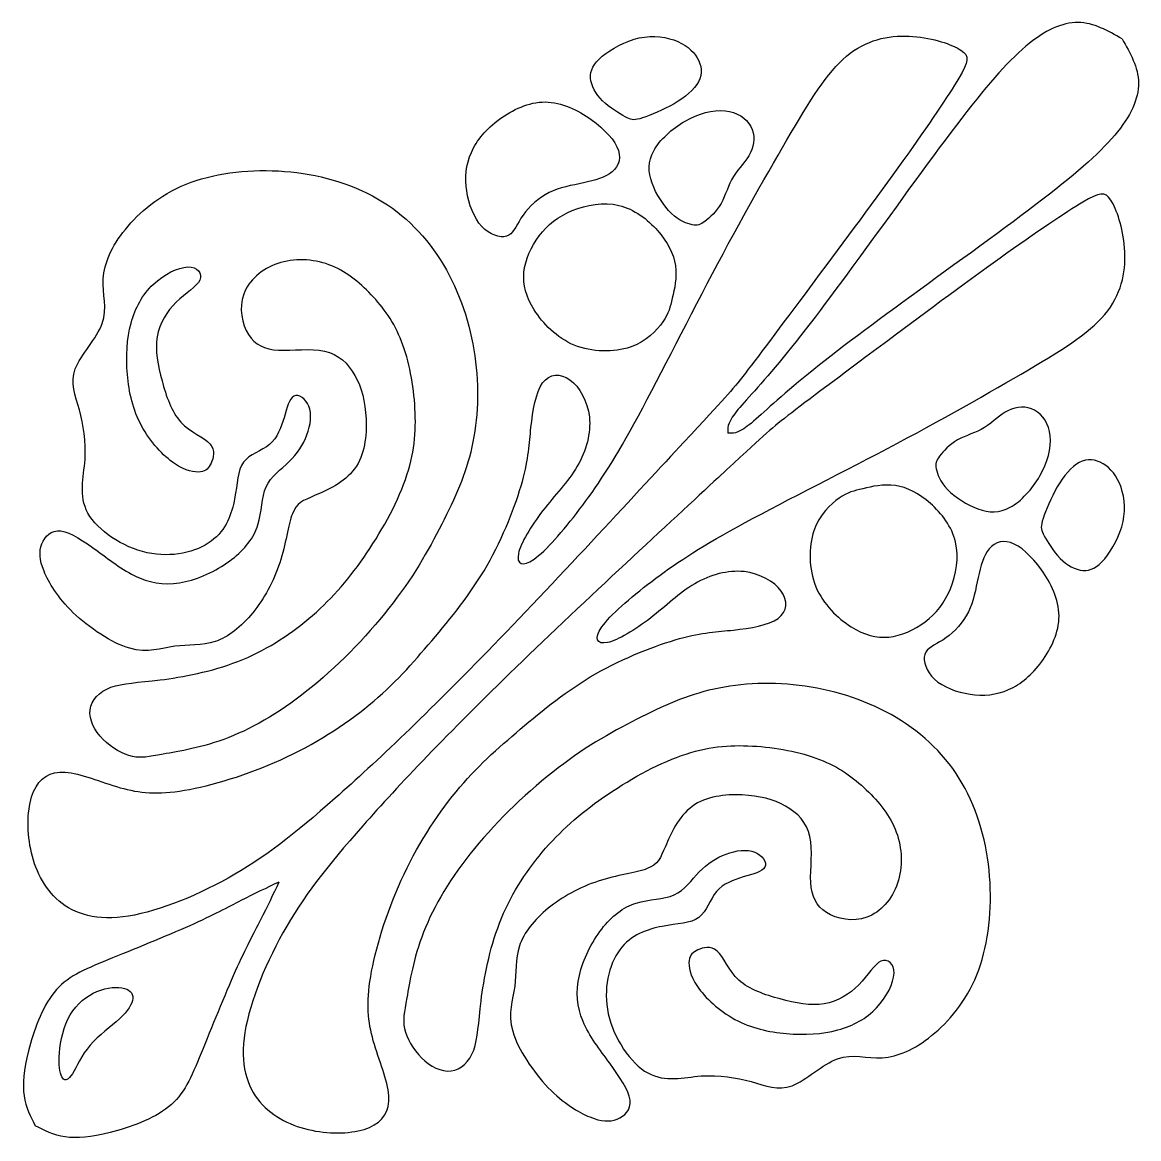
# Model space of a CAD drawing. Header units: millimetres. Extents: x 183 to 445, y 12 to 405.
# Drawn here: x 413.84 to 444.88, y 176.34 to 207.39 of the extents above; entities that cross this region are included whole.
import ezdxf

# ---------------------------------------------------------------- set-up
doc = ezdxf.new("R2010")
doc.units = ezdxf.units.MM
doc.layers.add('Default', color=7, linetype='Continuous')
doc.layers.add('DV1_Layer_1', color=7, linetype='Continuous')

# ---------------------------------------------------------------- blocks, each defined once
blk = doc.blocks.new('SE')
at = {"layer": 'DV1_Layer_1', "color": 7, "linetype": 'Continuous'}
for points, knots in [([(444.417, 206.925), (444.022, 207.151), (443.628, 207.376), (443.191, 207.381), (442.753, 207.386), (442.272, 207.17), (441.738, 206.719), (441.202, 206.268), (440.614, 205.583), (439.808, 204.525), (439.003, 203.468), (437.981, 202.037), (437.098, 200.829), (436.214, 199.621), (435.469, 198.635), (434.88, 197.926), (434.291, 197.217), (433.858, 196.784), (433.647, 196.503), (433.435, 196.222), (433.445, 196.092), (433.454, 195.962)], [0, 0, 0, 0, 0.125, 0.125, 0.125, 0.25, 0.25, 0.25, 0.375, 0.375, 0.375, 0.5, 0.5, 0.5, 0.625, 0.625, 0.625, 0.75, 0.75, 0.75, 1, 1, 1, 1]), ([(433.941, 197.633), (434.354, 198.167), (435.062, 199.116), (435.872, 200.204), (436.683, 201.292), (437.596, 202.518), (438.324, 203.533), (439.051, 204.549), (439.592, 205.355), (439.874, 205.83), (440.157, 206.304), (440.181, 206.449), (439.934, 206.611), (439.688, 206.773), (439.171, 206.953), (438.6, 206.995), (438.029, 207.037), (437.404, 206.941), (436.857, 206.527), (436.31, 206.112), (435.841, 205.379), (435.216, 204.321), (434.592, 203.263), (433.81, 201.881), (433.029, 200.402), (432.247, 198.924), (431.466, 197.349), (430.853, 196.231), (430.24, 195.114), (429.795, 194.452), (429.333, 193.845), (428.87, 193.238), (428.389, 192.685), (427.74, 192.229), (427.572, 192.325), (427.632, 192.613), (427.692, 192.902), (427.98, 193.383), (428.311, 193.809), (428.641, 194.236), (429.014, 194.609), (429.267, 195.041), (429.519, 195.474), (429.651, 195.967), (429.603, 196.412), (429.555, 196.856), (429.327, 197.253), (429.062, 197.445), (428.798, 197.638), (428.197, 197.614), (428.029, 196.58), (427.98, 196.123), (427.932, 195.666), (427.92, 195.27), (427.74, 194.621), (427.56, 193.972), (427.211, 193.07), (426.76, 192.283), (426.31, 191.496), (425.757, 190.822), (425.222, 190.191), (424.687, 189.56), (424.17, 188.971), (423.485, 188.406), (422.8, 187.841), (421.946, 187.3), (421.021, 186.88), (420.095, 186.459), (419.097, 186.159), (418.346, 186.032), (417.595, 185.906), (417.09, 185.954), (416.555, 186.104), (416.02, 186.255), (415.455, 186.507), (415.029, 186.537), (414.602, 186.567), (414.313, 186.375), (414.151, 185.996), (413.989, 185.618), (413.953, 185.053), (414.049, 184.5), (414.145, 183.947), (414.374, 183.406), (414.782, 183.021), (415.191, 182.637), (415.78, 182.408), (416.627, 182.51), (417.475, 182.613), (418.581, 183.045), (419.56, 183.592), (420.54, 184.139), (421.393, 184.8), (422.535, 185.81), (423.677, 186.82), (425.108, 188.178), (426.948, 190.078), (428.788, 191.978), (431.037, 194.42), (432.222, 195.701), (433.407, 196.981), (433.527, 197.099), (433.941, 197.633)], [0, 0, 0, 0, 0.027778, 0.027778, 0.027778, 0.055556, 0.055556, 0.055556, 0.083333, 0.083333, 0.083333, 0.111111, 0.111111, 0.111111, 0.138889, 0.138889, 0.138889, 0.166667, 0.166667, 0.166667, 0.194444, 0.194444, 0.194444, 0.222222, 0.222222, 0.222222, 0.25, 0.25, 0.25, 0.277778, 0.277778, 0.277778, 0.305556, 0.305556, 0.333333, 0.333333, 0.333333, 0.361111, 0.361111, 0.361111, 0.388889, 0.388889, 0.388889, 0.416667, 0.416667, 0.416667, 0.444444, 0.444444, 0.444444, 0.472222, 0.5, 0.5, 0.5, 0.527778, 0.527778, 0.527778, 0.555556, 0.555556, 0.555556, 0.583333, 0.583333, 0.583333, 0.611111, 0.611111, 0.611111, 0.638889, 0.638889, 0.638889, 0.666667, 0.666667, 0.666667, 0.694444, 0.694444, 0.694444, 0.722222, 0.722222, 0.722222, 0.75, 0.75, 0.75, 0.777778, 0.777778, 0.777778, 0.805556, 0.805556, 0.805556, 0.833333, 0.833333, 0.833333, 0.861111, 0.861111, 0.861111, 0.888889, 0.888889, 0.888889, 0.916667, 0.916667, 0.916667, 0.944444, 0.944444, 0.944444, 1, 1, 1, 1]), ([(431.004, 204.707), (431.196, 204.761), (431.529, 204.89), (432.154, 205.226), (432.445, 205.433), (432.592, 205.653), (432.74, 205.872), (432.743, 206.103), (432.646, 206.316), (432.55, 206.529), (432.355, 206.725), (431.773, 206.977), (431.385, 207.034), (430.993, 206.951), (430.602, 206.869), (430.205, 206.647), (429.961, 206.441), (429.716, 206.235), (429.623, 206.046), (429.638, 205.836), (429.653, 205.626), (429.776, 205.394), (429.972, 205.201), (430.169, 205.007), (430.439, 204.851), (430.6, 204.762), (430.761, 204.674), (430.812, 204.653), (431.004, 204.707)], [0, 0, 0, 0, 0.090909, 0.090909, 0.181818, 0.181818, 0.181818, 0.272727, 0.272727, 0.272727, 0.363636, 0.363636, 0.454545, 0.454545, 0.454545, 0.545455, 0.545455, 0.545455, 0.636364, 0.636364, 0.636364, 0.727273, 0.727273, 0.727273, 0.818182, 0.818182, 0.818182, 1, 1, 1, 1]), ([(444.417, 206.925), (444.643, 206.53), (444.868, 206.136), (444.873, 205.699), (444.878, 205.261), (444.662, 204.78), (444.211, 204.246), (443.76, 203.71), (443.075, 203.122), (442.017, 202.316), (440.959, 201.511), (439.529, 200.489), (438.321, 199.606), (437.113, 198.722), (436.127, 197.977), (435.418, 197.388), (434.709, 196.799), (434.276, 196.366), (433.995, 196.155), (433.714, 195.943), (433.584, 195.953), (433.454, 195.962)], [0, 0, 0, 0, 0.125, 0.125, 0.125, 0.25, 0.25, 0.25, 0.375, 0.375, 0.375, 0.5, 0.5, 0.5, 0.625, 0.625, 0.625, 0.75, 0.75, 0.75, 1, 1, 1, 1]), ([(427.702, 201.937), (427.854, 202.169), (428.088, 202.427), (428.373, 202.593), (428.659, 202.758), (428.995, 202.83), (429.318, 202.897), (429.641, 202.965), (429.95, 203.028), (430.165, 203.174), (430.379, 203.319), (430.499, 203.548), (430.412, 203.821), (430.325, 204.094), (430.031, 204.412), (429.657, 204.681), (429.283, 204.95), (428.83, 205.169), (428.375, 205.171), (427.92, 205.172), (427.464, 204.956), (427.102, 204.69), (426.74, 204.424), (426.473, 204.109), (426.322, 203.77), (426.172, 203.431), (426.139, 203.067), (426.195, 202.696), (426.25, 202.326), (426.394, 201.947), (426.612, 201.711), (426.83, 201.476), (427.121, 201.383), (427.301, 201.44), (427.482, 201.497), (427.551, 201.704), (427.702, 201.937)], [0, 0, 0, 0, 0.076923, 0.076923, 0.076923, 0.153846, 0.153846, 0.153846, 0.230769, 0.230769, 0.230769, 0.307692, 0.307692, 0.307692, 0.384615, 0.384615, 0.384615, 0.461538, 0.461538, 0.461538, 0.538462, 0.538462, 0.538462, 0.615385, 0.615385, 0.615385, 0.692308, 0.692308, 0.692308, 0.769231, 0.769231, 0.769231, 0.846154, 0.846154, 0.846154, 1, 1, 1, 1]), ([(432.818, 201.851), (432.95, 201.95), (433.136, 202.124), (433.265, 202.352), (433.394, 202.581), (433.466, 202.863), (433.61, 203.1), (433.755, 203.337), (433.971, 203.53), (434.086, 203.762), (434.202, 203.995), (434.217, 204.268), (434.094, 204.493), (433.971, 204.719), (433.71, 204.896), (433.376, 204.929), (433.043, 204.962), (432.637, 204.851), (432.267, 204.639), (431.896, 204.427), (431.559, 204.115), (431.394, 203.815), (431.229, 203.514), (431.235, 203.226), (431.346, 202.917), (431.457, 202.608), (431.673, 202.277), (431.888, 202.072), (432.103, 201.866), (432.316, 201.785), (432.462, 201.756), (432.607, 201.728), (432.685, 201.752), (432.818, 201.851)], [0, 0, 0, 0, 0.083333, 0.083333, 0.083333, 0.166667, 0.166667, 0.166667, 0.25, 0.25, 0.25, 0.333333, 0.333333, 0.333333, 0.416667, 0.416667, 0.416667, 0.5, 0.5, 0.5, 0.583333, 0.583333, 0.583333, 0.666667, 0.666667, 0.666667, 0.75, 0.75, 0.75, 0.833333, 0.833333, 0.833333, 1, 1, 1, 1]), ([(417.755, 187.038), (418.179, 187.113), (418.845, 187.215), (419.575, 187.5), (420.305, 187.786), (421.098, 188.254), (421.902, 188.915), (422.707, 189.575), (423.524, 190.428), (424.149, 191.245), (424.773, 192.062), (425.206, 192.842), (425.566, 193.563), (425.926, 194.284), (426.214, 194.944), (426.368, 195.722), (426.521, 196.5), (426.539, 197.395), (426.392, 198.281), (426.244, 199.167), (425.932, 200.043), (425.458, 200.788), (424.983, 201.533), (424.347, 202.145), (423.569, 202.563), (422.791, 202.98), (421.872, 203.202), (420.956, 203.253), (420.04, 203.304), (419.128, 203.184), (418.389, 202.884), (417.65, 202.584), (417.086, 202.103), (416.701, 201.629), (416.317, 201.154), (416.113, 200.686), (416.086, 200.256), (416.059, 199.827), (416.209, 199.437), (416.059, 199.016), (415.909, 198.595), (415.459, 198.144), (415.309, 197.75), (415.159, 197.356), (415.309, 197.018), (415.537, 196.2), (415.616, 195.719), (415.58, 195.226), (415.544, 194.731), (415.393, 194.224), (415.662, 193.738), (415.932, 193.253), (416.623, 192.789), (417.308, 192.639), (417.993, 192.488), (418.671, 192.65), (419.089, 192.96), (419.506, 193.269), (419.662, 193.725), (419.74, 194.14), (419.818, 194.554), (419.818, 194.926), (419.986, 195.155), (420.154, 195.383), (420.491, 195.467), (420.71, 195.65), (420.929, 195.833), (421.031, 196.116), (421.113, 196.389), (421.194, 196.662), (421.254, 196.926), (421.386, 196.992), (421.518, 197.058), (421.722, 196.926), (421.806, 196.71), (421.89, 196.494), (421.854, 196.194), (421.752, 195.917), (421.65, 195.641), (421.482, 195.389), (421.257, 195.17), (421.031, 194.95), (420.749, 194.764), (420.617, 194.47), (420.485, 194.176), (420.503, 193.773), (420.389, 193.413), (420.275, 193.053), (420.029, 192.734), (419.665, 192.455), (419.302, 192.176), (418.821, 191.936), (418.371, 191.833), (417.921, 191.731), (417.5, 191.767), (417.098, 191.936), (416.695, 192.104), (416.311, 192.404), (415.554, 192.957), (415.182, 193.209), (414.909, 193.242), (414.635, 193.275), (414.461, 193.089), (414.38, 192.881), (414.299, 192.674), (414.311, 192.446), (414.44, 192.125), (414.569, 191.803), (414.816, 191.389), (415.254, 190.969), (415.692, 190.548), (416.323, 190.122), (416.824, 189.981), (417.326, 189.84), (417.698, 189.984), (418.074, 190.035), (418.449, 190.086), (418.827, 190.044), (419.197, 190.167), (419.566, 190.29), (419.926, 190.578), (420.242, 190.966), (420.557, 191.353), (420.827, 191.839), (420.995, 192.356), (421.164, 192.872), (421.23, 193.419), (421.347, 193.722), (421.464, 194.025), (421.632, 194.086), (421.965, 194.227), (422.299, 194.368), (422.797, 194.59), (423.076, 194.971), (423.356, 195.353), (423.416, 195.893), (423.395, 196.365), (423.374, 196.836), (423.272, 197.239), (423.085, 197.569), (422.899, 197.899), (422.629, 198.158), (422.242, 198.244), (421.854, 198.332), (421.35, 198.248), (420.962, 198.269), (420.575, 198.29), (420.305, 198.416), (420.125, 198.704), (419.944, 198.992), (419.854, 199.443), (419.992, 199.827), (420.13, 200.211), (420.497, 200.53), (420.941, 200.68), (421.386, 200.83), (421.908, 200.812), (422.362, 200.647), (422.815, 200.482), (423.199, 200.169), (423.539, 199.812), (423.878, 199.455), (424.173, 199.052), (424.383, 198.512), (424.593, 197.971), (424.719, 197.293), (424.755, 196.644), (424.791, 195.996), (424.737, 195.377), (424.488, 194.671), (424.239, 193.966), (423.794, 193.173), (422.863, 191.833), (422.377, 191.287), (421.803, 190.804), (421.23, 190.32), (420.569, 189.9), (419.833, 189.614), (419.098, 189.329), (418.287, 189.179), (417.668, 189.101), (417.05, 189.023), (416.623, 189.017), (415.975, 188.776), (415.752, 188.542), (415.719, 188.269), (415.686, 187.996), (415.842, 187.683), (416.083, 187.443), (416.323, 187.203), (416.647, 187.035), (416.899, 186.975), (417.152, 186.915), (417.332, 186.963), (417.755, 187.038)], [0, 0, 0, 0, 0.014925, 0.014925, 0.014925, 0.029851, 0.029851, 0.029851, 0.044776, 0.044776, 0.044776, 0.059701, 0.059701, 0.059701, 0.074627, 0.074627, 0.074627, 0.089552, 0.089552, 0.089552, 0.104478, 0.104478, 0.104478, 0.119403, 0.119403, 0.119403, 0.134328, 0.134328, 0.134328, 0.149254, 0.149254, 0.149254, 0.164179, 0.164179, 0.164179, 0.179104, 0.179104, 0.179104, 0.19403, 0.19403, 0.19403, 0.208955, 0.208955, 0.208955, 0.223881, 0.223881, 0.238806, 0.238806, 0.238806, 0.253731, 0.253731, 0.253731, 0.268657, 0.268657, 0.268657, 0.283582, 0.283582, 0.283582, 0.298507, 0.298507, 0.298507, 0.313433, 0.313433, 0.313433, 0.328358, 0.328358, 0.328358, 0.343284, 0.343284, 0.343284, 0.358209, 0.358209, 0.358209, 0.373134, 0.373134, 0.373134, 0.38806, 0.38806, 0.38806, 0.402985, 0.402985, 0.402985, 0.41791, 0.41791, 0.41791, 0.432836, 0.432836, 0.432836, 0.447761, 0.447761, 0.447761, 0.462687, 0.462687, 0.462687, 0.477612, 0.477612, 0.477612, 0.492537, 0.492537, 0.507463, 0.507463, 0.507463, 0.522388, 0.522388, 0.522388, 0.537313, 0.537313, 0.537313, 0.552239, 0.552239, 0.552239, 0.567164, 0.567164, 0.567164, 0.58209, 0.58209, 0.58209, 0.597015, 0.597015, 0.597015, 0.61194, 0.61194, 0.61194, 0.626866, 0.626866, 0.626866, 0.641791, 0.641791, 0.641791, 0.656716, 0.656716, 0.656716, 0.671642, 0.671642, 0.671642, 0.686567, 0.686567, 0.686567, 0.701493, 0.701493, 0.701493, 0.716418, 0.716418, 0.716418, 0.731343, 0.731343, 0.731343, 0.746269, 0.746269, 0.746269, 0.761194, 0.761194, 0.761194, 0.776119, 0.776119, 0.776119, 0.791045, 0.791045, 0.791045, 0.80597, 0.80597, 0.80597, 0.820896, 0.820896, 0.820896, 0.835821, 0.835821, 0.835821, 0.850746, 0.850746, 0.850746, 0.865672, 0.865672, 0.880597, 0.880597, 0.880597, 0.895522, 0.895522, 0.895522, 0.910448, 0.910448, 0.910448, 0.925373, 0.925373, 0.940299, 0.940299, 0.940299, 0.955224, 0.955224, 0.955224, 0.970149, 0.970149, 0.970149, 1, 1, 1, 1]), ([(435.125, 196.449), (435.659, 196.862), (436.608, 197.57), (438.784, 199.191), (440.01, 200.104), (441.025, 200.832), (442.041, 201.559), (442.847, 202.1), (443.321, 202.382), (443.796, 202.665), (443.94, 202.689), (444.103, 202.443), (444.265, 202.196), (444.445, 201.679), (444.487, 201.108), (444.529, 200.537), (444.433, 199.912), (444.019, 199.365), (443.604, 198.819), (442.871, 198.349), (441.813, 197.725), (440.755, 197.1), (439.373, 196.318), (437.894, 195.537), (436.416, 194.756), (434.841, 193.974), (433.723, 193.361), (432.605, 192.748), (431.944, 192.304), (431.337, 191.841), (430.73, 191.378), (430.177, 190.897), (429.949, 190.573), (429.721, 190.248), (429.817, 190.08), (430.394, 190.2), (430.875, 190.488), (431.301, 190.819), (431.728, 191.149), (432.101, 191.522), (432.533, 191.775), (432.966, 192.027), (433.459, 192.159), (433.904, 192.111), (434.348, 192.063), (434.745, 191.835), (434.937, 191.57), (435.13, 191.306), (435.118, 191.005), (434.853, 190.813), (434.589, 190.621), (434.072, 190.537), (433.615, 190.488), (433.158, 190.44), (432.762, 190.428), (432.112, 190.248), (431.463, 190.068), (430.562, 189.719), (429.775, 189.268), (428.988, 188.818), (428.314, 188.265), (427.683, 187.73), (427.052, 187.195), (426.463, 186.678), (425.898, 185.993), (425.333, 185.308), (424.792, 184.454), (424.372, 183.529), (423.951, 182.603), (423.65, 181.606), (423.524, 180.854), (423.398, 180.103), (423.446, 179.598), (423.596, 179.063), (423.747, 178.528), (423.999, 177.963), (424.029, 177.537), (424.059, 177.11), (423.867, 176.821), (423.488, 176.659), (423.11, 176.497), (422.545, 176.461), (421.992, 176.557), (421.439, 176.653), (420.898, 176.882), (420.513, 177.29), (420.129, 177.699), (419.9, 178.288), (420.002, 179.136), (420.105, 179.983), (420.537, 181.089), (421.084, 182.068), (421.631, 183.048), (422.292, 183.901), (423.302, 185.043), (424.312, 186.185), (425.67, 187.616), (427.57, 189.456), (429.47, 191.296), (431.912, 193.546), (433.192, 194.73), (434.473, 195.915), (434.591, 196.035), (435.125, 196.449)], [0, 0, 0, 0, 0.027778, 0.027778, 0.055556, 0.055556, 0.055556, 0.083333, 0.083333, 0.083333, 0.111111, 0.111111, 0.111111, 0.138889, 0.138889, 0.138889, 0.166667, 0.166667, 0.166667, 0.194444, 0.194444, 0.194444, 0.222222, 0.222222, 0.222222, 0.25, 0.25, 0.25, 0.277778, 0.277778, 0.277778, 0.305556, 0.305556, 0.305556, 0.333333, 0.333333, 0.361111, 0.361111, 0.361111, 0.388889, 0.388889, 0.388889, 0.416667, 0.416667, 0.416667, 0.444444, 0.444444, 0.444444, 0.472222, 0.472222, 0.472222, 0.5, 0.5, 0.5, 0.527778, 0.527778, 0.527778, 0.555556, 0.555556, 0.555556, 0.583333, 0.583333, 0.583333, 0.611111, 0.611111, 0.611111, 0.638889, 0.638889, 0.638889, 0.666667, 0.666667, 0.666667, 0.694444, 0.694444, 0.694444, 0.722222, 0.722222, 0.722222, 0.75, 0.75, 0.75, 0.777778, 0.777778, 0.777778, 0.805556, 0.805556, 0.805556, 0.833333, 0.833333, 0.833333, 0.861111, 0.861111, 0.861111, 0.888889, 0.888889, 0.888889, 0.916667, 0.916667, 0.916667, 0.944444, 0.944444, 0.944444, 1, 1, 1, 1]), ([(431.909, 199.717), (431.968, 199.965), (432.046, 200.289), (431.998, 200.62), (431.95, 200.95), (431.776, 201.286), (431.226, 201.908), (430.851, 202.193), (430.424, 202.295), (429.998, 202.398), (429.52, 202.316), (429.13, 202.154), (428.74, 201.992), (428.436, 201.749), (428.207, 201.447), (427.977, 201.145), (427.821, 200.785), (427.786, 200.438), (427.752, 200.091), (427.839, 199.758), (428.073, 199.389), (428.307, 199.019), (428.689, 198.614), (429.184, 198.41), (429.68, 198.205), (430.289, 198.203), (430.74, 198.356), (431.19, 198.509), (431.481, 198.818), (431.647, 199.058), (431.812, 199.299), (431.851, 199.47), (431.909, 199.717)], [0, 0, 0, 0, 0.083333, 0.083333, 0.083333, 0.166667, 0.166667, 0.25, 0.25, 0.25, 0.333333, 0.333333, 0.333333, 0.416667, 0.416667, 0.416667, 0.5, 0.5, 0.5, 0.583333, 0.583333, 0.583333, 0.666667, 0.666667, 0.666667, 0.75, 0.75, 0.75, 0.833333, 0.833333, 0.833333, 1, 1, 1, 1]), ([(419.086, 195.131), (419.152, 195.275), (419.216, 195.486), (419.055, 195.663), (418.895, 195.841), (418.51, 195.984), (417.981, 196.56), (417.836, 196.992), (417.722, 197.419), (417.608, 197.845), (417.524, 198.266), (417.586, 198.642), (417.648, 199.018), (417.856, 199.351), (418.117, 199.606), (418.379, 199.861), (418.693, 200.039), (418.775, 200.221), (418.857, 200.404), (418.707, 200.59), (418.437, 200.584), (418.167, 200.578), (417.776, 200.38), (417.478, 200.099), (417.181, 199.818), (416.976, 199.455), (416.859, 199.023), (416.743, 198.592), (416.716, 198.092), (416.758, 197.595), (416.801, 197.098), (416.913, 196.604), (417.392, 195.719), (417.758, 195.329), (418.068, 195.116), (418.377, 194.902), (418.629, 194.866), (418.79, 194.887), (418.951, 194.908), (419.02, 194.986), (419.086, 195.131)], [0, 0, 0, 0, 0.066667, 0.066667, 0.066667, 0.133333, 0.133333, 0.2, 0.2, 0.2, 0.266667, 0.266667, 0.266667, 0.333333, 0.333333, 0.333333, 0.4, 0.4, 0.4, 0.466667, 0.466667, 0.466667, 0.533333, 0.533333, 0.533333, 0.6, 0.6, 0.6, 0.666667, 0.666667, 0.666667, 0.733333, 0.733333, 0.8, 0.8, 0.8, 0.866667, 0.866667, 0.866667, 1, 1, 1, 1]), ([(439.343, 195.326), (439.442, 195.458), (439.616, 195.644), (439.844, 195.773), (440.073, 195.902), (440.355, 195.974), (440.592, 196.118), (440.829, 196.263), (441.021, 196.479), (441.487, 196.71), (441.76, 196.725), (441.985, 196.602), (442.211, 196.479), (442.388, 196.218), (442.421, 195.884), (442.454, 195.551), (442.343, 195.145), (442.131, 194.775), (441.919, 194.404), (441.607, 194.068), (441.307, 193.902), (441.006, 193.737), (440.718, 193.743), (440.409, 193.854), (440.1, 193.966), (439.769, 194.182), (439.564, 194.396), (439.358, 194.611), (439.277, 194.824), (439.248, 194.97), (439.22, 195.116), (439.244, 195.194), (439.343, 195.326)], [0, 0, 0, 0, 0.083333, 0.083333, 0.083333, 0.166667, 0.166667, 0.166667, 0.25, 0.25, 0.333333, 0.333333, 0.333333, 0.416667, 0.416667, 0.416667, 0.5, 0.5, 0.5, 0.583333, 0.583333, 0.583333, 0.666667, 0.666667, 0.666667, 0.75, 0.75, 0.75, 0.833333, 0.833333, 0.833333, 1, 1, 1, 1]), ([(442.199, 193.512), (442.253, 193.704), (442.382, 194.037), (442.55, 194.35), (442.718, 194.662), (442.925, 194.953), (443.364, 195.248), (443.595, 195.251), (444.021, 195.058), (444.217, 194.863), (444.343, 194.572), (444.469, 194.281), (444.526, 193.893), (444.443, 193.502), (444.361, 193.11), (444.138, 192.713), (443.933, 192.469), (443.727, 192.224), (443.538, 192.131), (443.328, 192.146), (443.118, 192.161), (442.886, 192.284), (442.693, 192.481), (442.499, 192.677), (442.343, 192.947), (442.254, 193.108), (442.166, 193.269), (442.145, 193.32), (442.199, 193.512)], [0, 0, 0, 0, 0.090909, 0.090909, 0.090909, 0.181818, 0.181818, 0.272727, 0.272727, 0.363636, 0.363636, 0.363636, 0.454545, 0.454545, 0.454545, 0.545455, 0.545455, 0.545455, 0.636364, 0.636364, 0.636364, 0.727273, 0.727273, 0.727273, 0.818182, 0.818182, 0.818182, 1, 1, 1, 1]), ([(437.209, 194.417), (437.457, 194.476), (437.781, 194.554), (438.112, 194.506), (438.442, 194.458), (438.778, 194.284), (439.089, 194.009), (439.4, 193.734), (439.685, 193.359), (439.787, 192.933), (439.889, 192.506), (439.808, 192.029), (439.646, 191.638), (439.484, 191.248), (439.241, 190.945), (438.939, 190.715), (438.637, 190.485), (438.277, 190.329), (437.93, 190.294), (437.583, 190.26), (437.25, 190.347), (436.881, 190.581), (436.511, 190.815), (436.106, 191.197), (435.697, 192.188), (435.694, 192.797), (435.848, 193.248), (436.001, 193.698), (436.31, 193.99), (436.55, 194.155), (436.791, 194.32), (436.962, 194.359), (437.209, 194.417)], [0, 0, 0, 0, 0.083333, 0.083333, 0.083333, 0.166667, 0.166667, 0.166667, 0.25, 0.25, 0.25, 0.333333, 0.333333, 0.333333, 0.416667, 0.416667, 0.416667, 0.5, 0.5, 0.5, 0.583333, 0.583333, 0.583333, 0.666667, 0.666667, 0.75, 0.75, 0.75, 0.833333, 0.833333, 0.833333, 1, 1, 1, 1]), ([(439.429, 190.21), (439.661, 190.362), (439.919, 190.596), (440.085, 190.882), (440.25, 191.167), (440.322, 191.503), (440.389, 191.826), (440.457, 192.149), (440.52, 192.458), (440.666, 192.673), (440.811, 192.888), (441.039, 193.008), (441.313, 192.92), (441.586, 192.834), (441.904, 192.539), (442.173, 192.165), (442.442, 191.791), (442.661, 191.338), (442.663, 190.883), (442.664, 190.428), (442.448, 189.972), (441.916, 189.248), (441.601, 188.981), (441.262, 188.831), (440.922, 188.68), (440.559, 188.647), (440.188, 188.703), (439.817, 188.758), (439.439, 188.903), (439.203, 189.12), (438.967, 189.338), (438.874, 189.629), (438.931, 189.81), (438.988, 189.99), (439.196, 190.059), (439.429, 190.21)], [0, 0, 0, 0, 0.076923, 0.076923, 0.076923, 0.153846, 0.153846, 0.153846, 0.230769, 0.230769, 0.230769, 0.307692, 0.307692, 0.307692, 0.384615, 0.384615, 0.384615, 0.461538, 0.461538, 0.461538, 0.538462, 0.538462, 0.615385, 0.615385, 0.615385, 0.692308, 0.692308, 0.692308, 0.769231, 0.769231, 0.769231, 0.846154, 0.846154, 0.846154, 1, 1, 1, 1]), ([(424.53, 180.263), (424.605, 180.687), (424.707, 181.353), (425.278, 182.813), (425.746, 183.606), (426.406, 184.41), (427.067, 185.215), (427.92, 186.032), (428.737, 186.657), (429.554, 187.281), (430.334, 187.714), (431.055, 188.074), (431.776, 188.434), (432.436, 188.722), (433.214, 188.876), (433.992, 189.029), (434.887, 189.047), (435.773, 188.9), (436.658, 188.752), (437.535, 188.44), (438.28, 187.966), (439.024, 187.491), (439.637, 186.855), (440.055, 186.077), (440.472, 185.299), (440.694, 184.38), (440.745, 183.465), (440.796, 182.549), (440.676, 181.636), (440.376, 180.897), (440.076, 180.158), (439.595, 179.594), (439.121, 179.209), (438.646, 178.825), (438.178, 178.621), (437.748, 178.594), (437.319, 178.567), (436.929, 178.717), (436.508, 178.567), (436.087, 178.417), (435.636, 177.967), (435.242, 177.817), (434.847, 177.667), (434.51, 177.817), (434.101, 177.931), (433.692, 178.045), (433.211, 178.124), (432.717, 178.088), (432.223, 178.052), (431.716, 177.901), (431.23, 178.171), (430.745, 178.44), (430.281, 179.131), (430.131, 179.816), (429.98, 180.501), (430.142, 181.179), (430.451, 181.597), (430.761, 182.014), (431.217, 182.17), (431.632, 182.248), (432.046, 182.326), (432.418, 182.326), (432.875, 182.663), (432.959, 182.999), (433.142, 183.218), (433.325, 183.437), (433.608, 183.54), (433.881, 183.621), (434.154, 183.702), (434.418, 183.762), (434.484, 183.894), (434.55, 184.026), (434.418, 184.23), (434.202, 184.314), (433.986, 184.398), (433.686, 184.362), (433.133, 184.158), (432.881, 183.99), (432.661, 183.765), (432.442, 183.54), (432.256, 183.257), (431.668, 182.993), (431.265, 183.011), (430.905, 182.897), (430.545, 182.783), (430.226, 182.537), (429.947, 182.173), (429.668, 181.81), (429.427, 181.329), (429.325, 180.879), (429.223, 180.429), (429.259, 180.008), (429.596, 179.203), (429.896, 178.819), (430.172, 178.441), (430.449, 178.062), (430.701, 177.69), (430.767, 177.143), (430.581, 176.969), (430.373, 176.888), (430.166, 176.807), (429.938, 176.819), (429.617, 176.948), (429.295, 177.077), (428.881, 177.324), (428.461, 177.762), (428.04, 178.2), (427.614, 178.831), (427.473, 179.332), (427.332, 179.834), (427.476, 180.206), (427.527, 180.582), (427.578, 180.957), (427.536, 181.335), (427.659, 181.705), (427.782, 182.074), (428.07, 182.434), (428.458, 182.75), (428.845, 183.065), (429.331, 183.335), (429.848, 183.504), (430.364, 183.672), (430.911, 183.738), (431.517, 183.972), (431.578, 184.14), (431.719, 184.473), (431.86, 184.807), (432.082, 185.305), (432.463, 185.584), (432.845, 185.864), (433.385, 185.924), (433.857, 185.903), (434.328, 185.882), (434.73, 185.78), (435.061, 185.593), (435.391, 185.407), (435.649, 185.137), (435.824, 184.362), (435.739, 183.858), (435.761, 183.47), (435.782, 183.083), (435.907, 182.813), (436.196, 182.633), (436.484, 182.452), (436.935, 182.362), (437.319, 182.501), (437.703, 182.639), (438.022, 183.005), (438.172, 183.449), (438.322, 183.894), (438.304, 184.416), (438.139, 184.87), (437.974, 185.323), (437.349, 186.092), (436.544, 186.681), (435.463, 187.101), (434.785, 187.227), (434.136, 187.263), (433.487, 187.299), (432.869, 187.245), (432.163, 186.996), (431.457, 186.747), (430.665, 186.302), (429.995, 185.837), (429.325, 185.371), (428.779, 184.885), (427.812, 183.738), (427.391, 183.077), (427.106, 182.341), (426.821, 181.606), (426.671, 180.795), (426.593, 180.176), (426.515, 179.558), (426.509, 179.131), (426.389, 178.807), (426.268, 178.483), (426.034, 178.26), (425.488, 178.194), (425.175, 178.351), (424.935, 178.591), (424.695, 178.831), (424.527, 179.155), (424.467, 179.408), (424.407, 179.66), (424.455, 179.84), (424.53, 180.263)], [0, 0, 0, 0, 0.014925, 0.014925, 0.029851, 0.029851, 0.029851, 0.044776, 0.044776, 0.044776, 0.059701, 0.059701, 0.059701, 0.074627, 0.074627, 0.074627, 0.089552, 0.089552, 0.089552, 0.104478, 0.104478, 0.104478, 0.119403, 0.119403, 0.119403, 0.134328, 0.134328, 0.134328, 0.149254, 0.149254, 0.149254, 0.164179, 0.164179, 0.164179, 0.179104, 0.179104, 0.179104, 0.19403, 0.19403, 0.19403, 0.208955, 0.208955, 0.208955, 0.223881, 0.223881, 0.223881, 0.238806, 0.238806, 0.238806, 0.253731, 0.253731, 0.253731, 0.268657, 0.268657, 0.268657, 0.283582, 0.283582, 0.283582, 0.298507, 0.298507, 0.298507, 0.313433, 0.313433, 0.328358, 0.328358, 0.328358, 0.343284, 0.343284, 0.343284, 0.358209, 0.358209, 0.358209, 0.373134, 0.373134, 0.373134, 0.38806, 0.38806, 0.402985, 0.402985, 0.402985, 0.41791, 0.41791, 0.432836, 0.432836, 0.432836, 0.447761, 0.447761, 0.447761, 0.462687, 0.462687, 0.462687, 0.477612, 0.477612, 0.492537, 0.492537, 0.492537, 0.507463, 0.507463, 0.522388, 0.522388, 0.522388, 0.537313, 0.537313, 0.537313, 0.552239, 0.552239, 0.552239, 0.567164, 0.567164, 0.567164, 0.58209, 0.58209, 0.58209, 0.597015, 0.597015, 0.597015, 0.61194, 0.61194, 0.61194, 0.626866, 0.626866, 0.626866, 0.641791, 0.641791, 0.656716, 0.656716, 0.656716, 0.671642, 0.671642, 0.671642, 0.686567, 0.686567, 0.686567, 0.701493, 0.701493, 0.701493, 0.716418, 0.716418, 0.731343, 0.731343, 0.731343, 0.746269, 0.746269, 0.746269, 0.761194, 0.761194, 0.761194, 0.776119, 0.776119, 0.776119, 0.791045, 0.791045, 0.791045, 0.80597, 0.820896, 0.820896, 0.835821, 0.835821, 0.835821, 0.850746, 0.850746, 0.850746, 0.865672, 0.865672, 0.865672, 0.880597, 0.880597, 0.895522, 0.895522, 0.895522, 0.910448, 0.910448, 0.910448, 0.925373, 0.925373, 0.925373, 0.940299, 0.940299, 0.955224, 0.955224, 0.955224, 0.970149, 0.970149, 0.970149, 1, 1, 1, 1]), ([(420.971, 183.479), (420.629, 183.317), (420.287, 183.155), (419.917, 182.966), (419.548, 182.777), (419.152, 182.561), (418.491, 182.266), (417.83, 181.972), (416.905, 181.6), (415.524, 181.035), (415.068, 180.843), (414.377, 179.984), (414.143, 179.318), (414.008, 178.786), (413.873, 178.255), (413.837, 177.858), (413.885, 177.534), (413.933, 177.21), (414.065, 176.957), (414.197, 176.705)], [0, 0, 0, 0, 0.125, 0.125, 0.125, 0.25, 0.25, 0.25, 0.375, 0.375, 0.5, 0.5, 0.625, 0.625, 0.625, 0.75, 0.75, 0.75, 1, 1, 1, 1]), ([(420.971, 183.479), (420.809, 183.137), (420.647, 182.795), (420.269, 182.056), (420.052, 181.66), (419.758, 180.999), (419.464, 180.339), (419.092, 179.413), (418.809, 178.723), (418.527, 178.032), (418.335, 177.576), (417.476, 176.885), (416.809, 176.651), (416.278, 176.516), (415.746, 176.381), (415.35, 176.345), (415.026, 176.393), (414.702, 176.441), (414.449, 176.573), (414.197, 176.705)], [0, 0, 0, 0, 0.125, 0.125, 0.25, 0.25, 0.25, 0.375, 0.375, 0.375, 0.5, 0.5, 0.625, 0.625, 0.625, 0.75, 0.75, 0.75, 1, 1, 1, 1]), ([(432.623, 181.594), (432.767, 181.66), (432.978, 181.724), (433.155, 181.563), (433.333, 181.403), (433.476, 181.018), (433.764, 180.753), (434.052, 180.489), (434.484, 180.344), (434.911, 180.23), (435.337, 180.116), (435.757, 180.032), (436.134, 180.094), (436.51, 180.156), (436.843, 180.364), (437.098, 180.626), (437.353, 180.887), (437.531, 181.201), (437.713, 181.283), (437.895, 181.365), (438.082, 181.215), (438.076, 180.945), (438.07, 180.675), (437.871, 180.285), (437.591, 179.987), (437.31, 179.689), (436.947, 179.484), (436.515, 179.367), (436.083, 179.251), (435.584, 179.224), (435.087, 179.266), (434.59, 179.309), (434.096, 179.421), (433.653, 179.661), (433.211, 179.9), (432.821, 180.266), (432.394, 180.885), (432.358, 181.137), (432.379, 181.298), (432.4, 181.459), (432.478, 181.528), (432.623, 181.594)], [0, 0, 0, 0, 0.066667, 0.066667, 0.066667, 0.133333, 0.133333, 0.133333, 0.2, 0.2, 0.2, 0.266667, 0.266667, 0.266667, 0.333333, 0.333333, 0.333333, 0.4, 0.4, 0.4, 0.466667, 0.466667, 0.466667, 0.533333, 0.533333, 0.533333, 0.6, 0.6, 0.6, 0.666667, 0.666667, 0.666667, 0.733333, 0.733333, 0.733333, 0.8, 0.8, 0.866667, 0.866667, 0.866667, 1, 1, 1, 1]), ([(415.23, 178.152), (415.344, 178.333), (415.482, 178.663), (415.722, 178.945), (415.963, 179.227), (416.305, 179.462), (416.539, 179.678), (416.773, 179.894), (416.899, 180.092), (416.908, 180.245), (416.917, 180.399), (416.809, 180.507), (416.602, 180.54), (416.395, 180.573), (416.089, 180.531), (415.806, 180.387), (415.524, 180.242), (415.266, 179.996), (415.104, 179.666), (414.942, 179.335), (414.876, 178.921), (414.864, 178.615), (414.852, 178.309), (414.894, 178.11), (414.96, 178.026), (415.026, 177.942), (415.116, 177.972), (415.23, 178.152)], [0, 0, 0, 0, 0.1, 0.1, 0.1, 0.2, 0.2, 0.2, 0.3, 0.3, 0.3, 0.4, 0.4, 0.4, 0.5, 0.5, 0.5, 0.6, 0.6, 0.6, 0.7, 0.7, 0.7, 0.8, 0.8, 0.8, 1, 1, 1, 1])]:
    blk.add_open_spline(points, degree=3, knots=knots, dxfattribs=at)

msp = doc.modelspace()

# ---------------------------------------------------------------- block references
at = {"layer": 'Default'}
msp.add_blockref('SE', (0, 0), dxfattribs=at)

doc.saveas('drawing.dxf')
